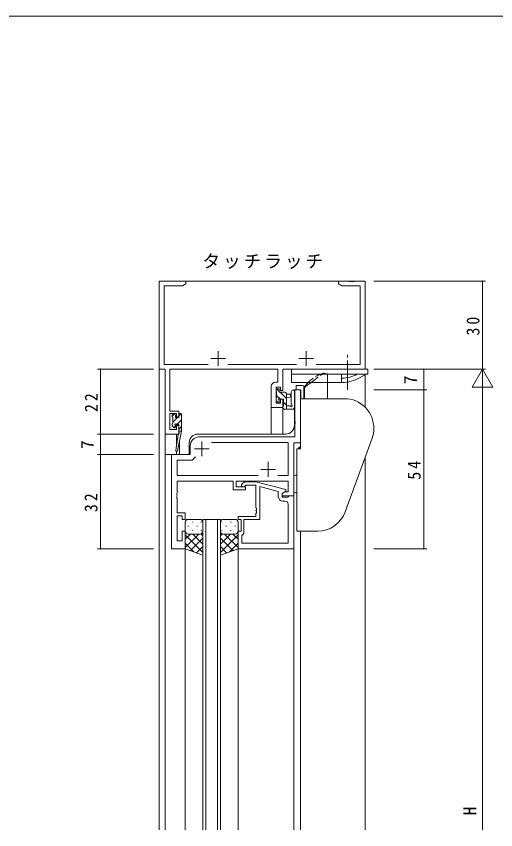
# Model space of a CAD drawing. Units: millimetres on the paper. Extents: x -397 to 397, y -282 to 282.
# Drawn here: x -188.2 to -25, y 2.8 to 279.3 of the extents above; entities that cross this region are included whole.
import ezdxf
from ezdxf.enums import TextEntityAlignment as Align

# ---------------------------------------------------------------- set-up
doc = ezdxf.new("R2010")
doc.units = ezdxf.units.MM
doc.linetypes.add('USER2', pattern=[13, 10, -1, 1, -1])
doc.linetypes.add('USER4', pattern=[4, 3, -1])
for name, color, linetype, lineweight in [('0-1_YKK_ZWAK', 7, 'Continuous', 18), ('0-3_YKK_11', 7, 'Continuous', 18), ('0-4_YKK_12', 2, 'Continuous', 18), ('0-5_YKK_13', 4, 'Continuous', 18), ('0-6_YKK_D', 6, 'Continuous', 18)]:
    doc.layers.add(name, color=color, linetype=linetype, lineweight=lineweight)
doc.layers.add('0-2_USER1', color=7, linetype='Continuous')
doc.styles.add('ＭＳ ゴシック', font='')
doc.styles.get('ＭＳ ゴシック').set_extended_font_data('MS Gothic')

msp = doc.modelspace()

# ---------------------------------------------------------------- linework, layer by layer
at = {"layer": '0-1_YKK_ZWAK'}
msp.add_line((376.092, 279.312), (-393.908, 279.312), dxfattribs=at)
at = {"layer": '0-3_YKK_11'}
for p, q in [((-139.5, 189.312), (-130.5, 189.312)), ((-139.5, 159.312), (-139.5, 189.312)), ((-130.5, 188.312), (-131.592, 187.682)), ((-130.5, 189.312), (-130.5, 188.312)), ((-78.5, 189.312), (-74.959, 189.312)), ((-78.5, 188.312), (-78.5, 189.312)), ((-77.409, 187.682), (-78.5, 188.312)), ((-74.959, 189.312), (-74.775, 189.192)), ((-74.775, 189.192), (-74.225, 189.192)), ((-74.225, 189.192), (-74.042, 189.312)), ((-74.042, 189.312), (-73.959, 189.312)), ((-73.959, 189.312), (-73.775, 189.192)), ((-73.775, 189.192), (-73.225, 189.192)), ((-73.225, 189.192), (-73.042, 189.312)), ((-73.042, 189.312), (-69.5, 189.312)), ((-69.5, 189.312), (-69.5, 159.312)), ((-137.87, 187.682), (-137.87, 160.942)), ((-131.592, 187.682), (-137.87, 187.682)), ((-71.13, 187.682), (-77.409, 187.682)), ((-71.13, 160.942), (-71.13, 187.682)), ((-119.5, 165.512), (-119.5, 160.512)), ((-89.5, 165.512), (-89.5, 160.512)), ((-137.87, 160.942), (-122.851, 160.942)), ((-122, 163.012), (-117, 163.012)), ((-116.15, 160.942), (-92.851, 160.942)), ((-92, 163.012), (-87, 163.012)), ((-86.15, 160.942), (-71.13, 160.942)), ((-137.5, 159.312), (-139.5, 159.312)), ((-137.5, 137.312), (-137.5, 159.312)), ((-135.87, 159.312), (-135.87, 145.112)), ((-99.13, 159.312), (-135.87, 159.312)), ((-99.13, 154.912), (-99.13, 159.312)), ((-97.5, 159.312), (-97.5, 152.112)), ((-69.5, 159.312), (-97.5, 159.312)), ((-99.9, 154.912), (-99.13, 154.912)), ((-101.4, 146.312), (-101.4, 153.412)), ((-99.77, 153.282), (-99.77, 147.812)), ((-98.3, 153.282), (-99.77, 153.282)), ((-98.3, 152.112), (-98.3, 153.282)), ((-97.5, 152.112), (-98.3, 152.112)), ((-93.43, 152.312), (-93.43, 141.771)), ((-91.5, 152.312), (-93.43, 152.312)), ((-91.5, 134.312), (-91.5, 152.312)), ((-99.77, 147.812), (-98.3, 147.812)), ((-98.3, 149.112), (-97.5, 149.112)), ((-98.3, 147.812), (-98.3, 149.112)), ((-97.5, 149.112), (-97.5, 146.312)), ((-135.87, 145.112), (-132.9, 145.112)), ((-135.87, 144.312), (-135.87, 138.812)), ((-133.7, 144.312), (-135.87, 144.312)), ((-133.7, 143.212), (-133.7, 144.312)), ((-132.9, 145.112), (-132.9, 143.212)), ((-97.5, 146.312), (-101.4, 146.312)), ((-132.9, 143.212), (-133.7, 143.212)), ((-93.43, 141.771), (-93.31, 141.587)), ((-93.31, 141.037), (-93.43, 140.854)), ((-93.31, 141.587), (-93.31, 141.037)), ((-135.87, 138.812), (-133.7, 138.812)), ((-133.7, 140.212), (-132.9, 140.212)), ((-133.7, 138.812), (-133.7, 140.212)), ((-132.9, 140.212), (-132.9, 137.312)), ((-93.43, 140.854), (-93.43, 136.312)), ((-132.9, 137.312), (-137.5, 137.312)), ((-93.43, 136.312), (-126, 136.312)), ((-129, 133.312), (-129, 130.312)), ((-125, 134.812), (-125, 129.812)), ((-95.63, 134.382), (-121.761, 134.382)), ((-95.63, 123.242), (-95.63, 134.382)), ((-93.7, 134.312), (-91.5, 134.312)), ((-93.7, 116.312), (-93.7, 134.312)), ((-135.3, 130.312), (-135.3, 98.312)), ((-129, 130.312), (-135.3, 130.312)), ((-127.5, 132.312), (-122.5, 132.312)), ((-133.37, 128.382), (-133.37, 123.242)), ((-128.3, 128.382), (-133.37, 128.382)), ((-127.142, 129.541), (-128.3, 128.382)), ((-127.142, 129.541), (-128.3, 128.382)), ((-102.5, 127.812), (-102.5, 122.812)), ((-105, 125.312), (-100, 125.312)), ((-133.37, 123.242), (-105.851, 123.242)), ((-99.15, 123.242), (-95.63, 123.242)), ((-133.37, 121.312), (-114.4, 121.312)), ((-133.37, 117.271), (-133.37, 121.312)), ((-114.4, 121.312), (-114.4, 118.312)), ((-113.4, 121.312), (-95.63, 121.312)), ((-113.4, 119.312), (-113.4, 121.312)), ((-110.2, 119.312), (-113.4, 119.312)), ((-110.549, 121.112), (-111.325, 120.337)), ((-106.604, 121.112), (-110.549, 121.112)), ((-110.476, 119.488), (-110.052, 119.912)), ((-110.2, 118.312), (-110.2, 119.312)), ((-110.052, 119.912), (-106.6, 119.912)), ((-96.5, 118.405), (-106.604, 121.112)), ((-106.6, 119.912), (-106.6, 112.271)), ((-105.3, 119.521), (-99, 117.833)), ((-105.3, 108.312), (-105.3, 119.521)), ((-95.63, 121.312), (-95.63, 117.612)), ((-133.49, 117.087), (-133.37, 117.271)), ((-133.49, 116.537), (-133.49, 117.087)), ((-133.37, 116.354), (-133.49, 116.537)), ((-133.49, 116.087), (-133.37, 116.271)), ((-133.37, 116.271), (-133.37, 116.354)), ((-114.4, 118.312), (-110.2, 118.312)), ((-99, 117.833), (-99, 116.012)), ((-97.7, 117.112), (-96.5, 117.805)), ((-96.834, 117.612), (-97.7, 117.112)), ((-97.7, 117.112), (-97.7, 116.312)), ((-97.7, 115.812), (-97.7, 117.112)), ((-97.7, 116.312), (-93.7, 116.312)), ((-95.63, 117.612), (-96.834, 117.612)), ((-96.5, 117.805), (-96.5, 118.405)), ((-95.4, 116.312), (-95.7, 116.012)), ((-93.7, 116.312), (-95.4, 116.312)), ((-93.7, 98.312), (-93.7, 116.312)), ((-133.49, 115.537), (-133.49, 116.087)), ((-133.37, 115.354), (-133.49, 115.537)), ((-133.37, 110.512), (-133.37, 115.354)), ((-95.9, 115.812), (-97.7, 115.812)), ((-97.5, 114.512), (-96.63, 114.512)), ((-95.7, 116.012), (-95.9, 115.812)), ((-95.63, 113.512), (-95.63, 100.242)), ((-106.6, 112.271), (-106.48, 112.087)), ((-106.48, 111.537), (-106.6, 111.354)), ((-106.6, 111.354), (-106.6, 111.271)), ((-106.6, 111.271), (-106.48, 111.087)), ((-106.48, 112.087), (-106.48, 111.537)), ((-106.48, 111.087), (-106.48, 110.537)), ((-130.7, 110.512), (-133.37, 110.512)), ((-133.37, 109.512), (-131.7, 109.512)), ((-133.37, 101.012), (-133.37, 109.512)), ((-131.7, 109.512), (-131.7, 108.312)), ((-131.7, 108.312), (-130.7, 108.312)), ((-130.7, 108.312), (-130.7, 110.512)), ((-112.7, 109.312), (-112.7, 108.312)), ((-106.6, 109.312), (-112.7, 109.312)), ((-112.7, 108.312), (-111.7, 108.312)), ((-111.7, 108.312), (-111.7, 104.312)), ((-110.7, 108.312), (-105.3, 108.312)), ((-110.7, 103.512), (-110.7, 108.312)), ((-106.48, 110.537), (-106.6, 110.354)), ((-106.6, 110.354), (-106.6, 109.312)), ((-131.7, 104.312), (-131.7, 101.012)), ((-130.7, 104.312), (-131.7, 104.312)), ((-130.7, 98.312), (-130.7, 104.312)), ((-112.7, 104.312), (-112.7, 98.312)), ((-111.7, 104.312), (-112.7, 104.312)), ((-111.4, 102.812), (-111.2, 103.012)), ((-111.4, 100.242), (-111.4, 102.812)), ((-111.2, 103.012), (-110.7, 103.512)), ((-131.7, 101.012), (-133.37, 101.012)), ((-95.63, 100.242), (-111.4, 100.242)), ((-95.63, 100.242), (-111.4, 100.242)), ((-135.3, 98.312), (-130.7, 98.312)), ((-112.7, 98.312), (-93.7, 98.312))]:
    msp.add_line(p, q, dxfattribs=at)
for centre, radius, start, end in [((-99.9, 153.412), 1.5, 90.00001, 179.99999), ((-126, 133.312), 3, 90.00001, 179.99999), ((-110.9, 119.912), 0.6, 134.99999, 315.00001), ((-97.5, 116.012), 1.5, 180.00001, 269.99999), ((-96.63, 113.512), 1, 0.00001, 89.99999)]:
    msp.add_arc(centre, radius, start, end, dxfattribs=at)
at = {"layer": '0-4_YKK_12'}
for p, q in [((-139.5, 189.312), (-139.5, 2.812)), ((-139.5, 189.312), (-69.5, 189.312)), ((-69.5, 159.316), (-69.5, 189.312)), ((-69.5, 146.464), (-69.5, 157.46)), ((-93.5, 140.312), (-93.5, 152.312)), ((-91.5, 152.312), (-93.5, 152.312)), ((-91.5, 152.312), (-91.5, 132.323)), ((-101.4, 146.312), (-101.4, 137.312)), ((-97.5, 146.312), (-101.4, 146.312)), ((-97.5, 146.312), (-97.5, 137.312)), ((-137.5, 137.612), (-137.5, 130.312)), ((-133.6, 137.312), (-137.5, 137.312)), ((-133.6, 137.312), (-133.6, 133.656)), ((-126.3, 137.312), (-96.5, 137.312)), ((-137.5, 2.812), (-137.5, 130.312)), ((-135.3, 98.312), (-135.3, 130.312)), ((-133.6, 131.314), (-133.6, 130.312)), ((-69.5, 129.317), (-69.5, 2.812)), ((-124.7, 108.313), (-118.7, 108.313)), ((-124.7, 2.812), (-124.7, 108.313)), ((-123.7, 108.313), (-123.7, 2.812)), ((-119.7, 2.812), (-119.7, 108.313)), ((-118.7, 108.313), (-118.7, 2.812)), ((-91.5, 104.321), (-91.5, 2.812)), ((-130.7, 98.312), (-135.3, 98.312)), ((-130.7, 2.812), (-130.7, 98.312)), ((-112.7, 98.612), (-112.7, 2.812)), ((-100.7, 98.312), (-93.7, 98.312)), ((-93.7, 98.312), (-93.7, 2.812))]:
    msp.add_line(p, q, dxfattribs=at)
msp.add_lwpolyline([(-129.3, 134.312), (-129.3, 130.312), (-137.5, 130.312)], dxfattribs=at)
for centre, start, end in [((-96.5, 140.312), 270, 0), ((-126.3, 134.312), 90, 180)]:
    msp.add_arc(centre, 3, start, end, dxfattribs=at)
at = {"layer": '0-5_YKK_13', "linetype": 'USER2'}
msp.add_line((-75.503, 152.286), (-75.503, 164.416), dxfattribs=at)
at = {"layer": '0-5_YKK_13'}
for p, q in [((-77.5, 159.316), (-94.5, 159.316)), ((-94.5, 159.316), (-94.5, 157.657)), ((-94.5, 157.657), (-77.5, 157.657)), ((-94.5, 156.316), (-94.5, 157.657)), ((-77.5, 159.316), (-68.5, 159.316)), ((-77.5, 157.657), (-72.186, 157.657)), ((-77.5, 156.317), (-77.5, 157.657)), ((-72.186, 157.657), (-69.154, 157.657)), ((-71.319, 156.424), (-69.154, 157.657)), ((-69.154, 157.657), (-68.5, 157.657)), ((-68.5, 159.316), (-68.5, 157.657)), ((-94.5, 154.816), (-94.5, 156.316)), ((-77.5, 156.317), (-77.318, 156.317)), ((-77.5, 156.316), (-77.5, 156.317)), ((-77.5, 154.816), (-77.5, 156.316)), ((-99.77, 152.412), (-99.77, 151.912)), ((-99.575, 152.693), (-98.67, 151.789)), ((-98.97, 152.712), (-99.47, 152.712)), ((-98.67, 151.512), (-98.67, 152.412)), ((-90.3, 154.816), (-94.5, 154.816)), ((-92.88, 153.812), (-90.88, 153.812)), ((-92.88, 152.312), (-92.88, 153.812)), ((-81.3, 154.816), (-90.3, 154.816)), ((-90.3, 153.026), (-90.3, 149.323)), ((-90.1, 152.626), (-90.1, 149.323)), ((-89.698, 153.427), (-87.836, 154.816)), ((-82.3, 154.816), (-82.3, 149.323)), ((-77.5, 154.816), (-81.3, 154.816)), ((-77.5, 154.816), (-77.32, 154.816)), ((-99.77, 149.412), (-99.77, 148.812)), ((-99.57, 151.712), (-99.57, 149.612)), ((-99.57, 150.444), (-98.241, 149.114)), ((-96.77, 151.512), (-98.67, 151.512)), ((-98.394, 151.512), (-96.27, 149.389)), ((-96.27, 145.712), (-96.27, 151.012)), ((-96.27, 150.912), (-95.126, 150.81)), ((-96.27, 149.712), (-95.126, 149.814)), ((-94.6, 147.448), (-94.6, 151.696)), ((-93.4, 146.517), (-93.4, 151.696)), ((-91.5, 149.323), (-76.5, 149.323)), ((-91.5, 147.423), (-91.5, 149.323)), ((-99.682, 148.6), (-99.182, 148.1)), ((-98.67, 148.312), (-98.67, 148.651)), ((-98.209, 149.112), (-97.27, 149.112)), ((-97.47, 146.612), (-97.47, 146.012)), ((-97.27, 149.112), (-97.27, 146.812)), ((-97.27, 148.144), (-96.27, 147.144)), ((-95.09, 146.912), (-96.27, 146.912)), ((-91.5, 147.423), (-91.5, 132.323)), ((-134.483, 144.012), (-135.1, 143.395)), ((-134.3, 144.012), (-134.8, 144.012)), ((-132.008, 144.242), (-132.9, 143.35)), ((-132.9, 144.012), (-132.9, 142.912)), ((-132.2, 144.312), (-132.6, 144.312)), ((-131.9, 144.012), (-131.9, 138.314)), ((-97.47, 146.099), (-97.084, 145.712)), ((-97.17, 145.712), (-94.208, 145.712)), ((-93.468, 146.328), (-93.82, 145.896)), ((-135.1, 143.712), (-135.1, 143.212)), ((-134.9, 143.012), (-134.9, 141.012)), ((-133.338, 142.912), (-134.9, 141.35)), ((-134, 142.912), (-134, 143.712)), ((-132.9, 142.912), (-134, 142.912)), ((-131.9, 142.105), (-133.493, 140.512)), ((-135.1, 140.812), (-135.1, 140.212)), ((-135.012, 140), (-134.512, 139.5)), ((-134, 140.005), (-134.509, 139.496)), ((-134, 139.712), (-134, 140.051)), ((-133.539, 140.512), (-132.9, 140.512)), ((-131.9, 138.314), (-133.307, 131.553)), ((-132.9, 138.314), (-132.914, 138.227)), ((-132.9, 140.512), (-132.9, 138.314)), ((-131.9, 139.86), (-132.9, 138.86)), ((-131.9, 138.314), (-132.9, 138.314)), ((-133.074, 137.2), (-133.897, 131.658)), ((-76.203, 110.901), (-67.103, 135.903)), ((-132.6, 134.949), (-132.6, 130.312)), ((-92, 132.821), (-92, 132.323)), ((-91.75, 132.821), (-92, 132.821)), ((-91.75, 132.821), (-91.5, 132.571)), ((-91.75, 132.821), (-91.75, 132.323)), ((-92.7, 132.323), (-91.5, 132.323)), ((-92.7, 106.221), (-92.7, 132.323)), ((-93.7, 117.821), (-93.7, 122.821)), ((-93.2, 123.321), (-92.7, 123.321)), ((-92.7, 117.321), (-93.2, 117.321)), ((-125.7, 108.312), (-129.7, 108.312)), ((-117.7, 108.312), (-113.7, 108.312)), ((-130.7, 107.312), (-130.7, 104.312)), ((-129.78, 105.949), (-129.58, 105.949)), ((-128.365, 107.364), (-128.165, 107.364)), ((-126.75, 105.949), (-126.55, 105.949)), ((-125.335, 107.364), (-125.135, 107.364)), ((-124.7, 104.312), (-124.7, 107.312)), ((-118.7, 104.312), (-118.7, 107.312)), ((-118.065, 107.364), (-118.265, 107.364)), ((-116.65, 105.949), (-116.85, 105.949)), ((-115.035, 107.364), (-115.235, 107.364)), ((-113.62, 105.949), (-113.82, 105.949)), ((-112.7, 107.312), (-112.7, 104.312)), ((-92.7, 106.223), (-92.7, 104.323)), ((-130.7, 98.312), (-130.7, 104.312)), ((-126.08, 103.313), (-130.7, 98.692)), ((-128.909, 103.312), (-130.7, 101.521)), ((-130.7, 103.044), (-124.7, 97.044)), ((-129.7, 103.312), (-126.1, 103.312)), ((-129.3, 103.312), (-125.7, 103.312)), ((-128.365, 104.534), (-128.165, 104.534)), ((-128.14, 103.312), (-124.7, 99.873)), ((-125.368, 103.369), (-124.7, 102.701)), ((-125.335, 104.534), (-125.135, 104.534)), ((-124.7, 96.169), (-124.7, 104.312)), ((-118.7, 104.312), (-118.7, 96.169)), ((-118.032, 103.369), (-118.7, 102.701)), ((-115.261, 103.312), (-118.7, 99.872)), ((-112.7, 103.044), (-118.7, 97.044)), ((-118.065, 104.534), (-118.265, 104.534)), ((-114.1, 103.312), (-117.7, 103.312)), ((-117.321, 103.313), (-112.7, 98.692)), ((-113.7, 103.312), (-117.3, 103.312)), ((-115.035, 104.534), (-115.235, 104.534)), ((-114.492, 103.312), (-112.7, 101.521)), ((-112.7, 98.312), (-112.7, 104.312)), ((-85.6, 104.321), (-92.7, 104.321)), ((-130.7, 100.216), (-127.74, 97.255)), ((-124.7, 101.864), (-128.896, 97.668)), ((-118.7, 101.864), (-114.505, 97.668)), ((-112.7, 100.216), (-115.661, 97.255)), ((-124.7, 96.169), (-130.7, 98.312)), ((-124.7, 99.035), (-126.812, 96.924)), ((-118.7, 99.035), (-116.589, 96.924)), ((-118.7, 96.169), (-112.7, 98.312))]:
    msp.add_line(p, q, dxfattribs=at)
at = {"layer": '0-5_YKK_13', "linetype": 'USER4'}
for p, q in [((-87.836, 154.816), (-84.066, 157.629)), ((-83.3, 158.024), (-83.597, 158.024)), ((-83.3, 157.827), (-83.468, 157.827)), ((-83.3, 158.024), (-83.3, 157.827)), ((-83.3, 157.827), (-82.3, 157.827)), ((-82.3, 157.827), (-82.3, 154.816))]:
    msp.add_line(p, q, dxfattribs=at)
at = {"layer": '0-5_YKK_13'}
for points in [[(-92.88, 152.312), (-91.38, 152.312), (-91.38, 149.323)], [(-91.38, 151.812), (-91.5, 151.812), (-91.5, 136.912)]]:
    msp.add_lwpolyline(points, dxfattribs=at)
at = {"layer": '0-5_YKK_13', "linetype": 'USER4'}
for centre, radius, start, end in [((-80.225, 146.507), 12, 106.31998, 136.17915), ((-83.468, 156.827), 1, 90, 126.72349)]:
    msp.add_arc(centre, radius, start, end, dxfattribs=at)
at = {"layer": '0-5_YKK_13'}
for centre, radius, start, end in [((-77.318, 166.817), 10.5, 270, 299.25828), ((-77.32, 166.816), 12, 270, 300.00179), ((-99.47, 152.412), 0.3, 90, 180), ((-98.97, 152.412), 0.3, 0, 90), ((-94, 151.696), 0.6, 360, 180), ((-90.88, 152.812), 1, 34.85284, 90), ((-80.225, 146.507), 12, 136.17915, 147.09679), ((-89.1, 152.626), 1, 126.72349, 180), ((-99.57, 151.912), 0.2, 180, 270), ((-99.57, 149.412), 0.2, 90, 180), ((-98.67, 149.112), 0.25, 33.05573, 236.94427), ((-96.77, 151.012), 0.5, 0, 90), ((-95.17, 150.312), 0.5, 275.09207, 84.90793), ((-76.5, 139.323), 10, 359.16618, 90), ((-99.47, 148.812), 0.3, 180, 225), ((-98.97, 148.312), 0.3, 225, 0), ((-98.97, 148.651), 0.3, 0, 56.94427), ((-98.209, 149.412), 0.3, 213.05573, 270), ((-97.27, 146.612), 0.2, 90, 180), ((-95.09, 146.612), 0.3, 30, 90), ((-94.57, 146.912), 0.3, 210, 63.25632), ((-94.3, 147.448), 0.3, 180, 243.25632), ((-134.8, 143.712), 0.3, 90, 180), ((-134.3, 143.712), 0.3, 0, 90), ((-132.6, 144.012), 0.3, 90, 180), ((-132.2, 144.012), 0.3, 0, 90), ((-97.17, 146.012), 0.3, 180, 270), ((-94.208, 146.212), 0.5, 270, 320.76546), ((-93.7, 146.517), 0.3, 320.76546, 360), ((-134.9, 143.212), 0.2, 180, 270), ((-134.9, 140.812), 0.2, 90, 180), ((-134.8, 140.212), 0.3, 180, 225), ((-134.3, 139.712), 0.3, 225, 0), ((-134, 140.512), 0.25, 33.05573, 236.94427), ((-134.3, 140.051), 0.3, 0, 56.94427), ((-133.539, 140.812), 0.3, 213.05573, 270), ((-76.5, 139.323), 10, 340.00009, 360), ((-76.5, 139.323), 10, 340.00009, 359.16618), ((-132.777, 137.156), 0.3, 111.55064, 171.55064), ((-132.618, 138.179), 0.3, 170.80246, 230.80246), ((-132.997, 137.714), 0.3, 291.55064, 50.80246), ((-133.6, 131.614), 0.3, 171.55064, 348.25019), ((-93.2, 122.821), 0.5, 90, 180), ((-93.2, 117.821), 0.5, 180, 270), ((-85.6, 114.321), 10, 270, 340.00009), ((-129.7, 107.312), 1, 90, 180), ((-125.7, 107.312), 1, 0, 90), ((-117.7, 107.312), 1, 90, 180), ((-113.7, 107.312), 1, 0, 90), ((-129.7, 104.312), 1, 180, 270), ((-129.7, 104.312), 1, 180, 270), ((-125.7, 104.312), 1, 270, 0), ((-125.7, 104.312), 1, 270, 0), ((-117.7, 104.312), 1, 180, 270), ((-117.7, 104.312), 1, 180, 270), ((-113.7, 104.312), 1, 270, 0), ((-113.7, 104.312), 1, 270, 0)]:
    msp.add_arc(centre, radius, start, end, dxfattribs=at)
at = {"layer": '0-6_YKK_D'}
for p, q in [((-66.5, 189.312), (-28.5, 189.312)), ((-29.5, 189.312), (-29.5, 159.312)), ((-141.5, 159.312), (-160.5, 159.312)), ((-159.5, 159.312), (-159.5, 137.312)), ((-66.5, 159.312), (-48.5, 159.312)), ((-66.5, 159.312), (-28.5, 159.312)), ((-66.5, 159.312), (-28.5, 159.312)), ((-49.5, 152.312), (-49.5, 159.312)), ((-29.5, 159.312), (-33, 153.25)), ((-29.5, 159.312), (-29.5, 147.188)), ((-29.5, 159.312), (-26, 153.25)), ((-66.5, 152.312), (-48.5, 152.312)), ((-66.5, 152.312), (-48.5, 152.312)), ((-49.5, 152.312), (-49.5, 98.312)), ((-33, 153.25), (-26, 153.25)), ((-29.5, 2.812), (-29.5, 152.312)), ((-141.5, 137.312), (-160.5, 137.312)), ((-141.5, 137.312), (-160.5, 137.312)), ((-159.5, 137.312), (-159.5, 130.312)), ((-141.5, 130.312), (-160.5, 130.312)), ((-141.5, 130.312), (-160.5, 130.312)), ((-159.5, 130.312), (-159.5, 98.312)), ((-141.5, 98.312), (-160.5, 98.312)), ((-66.5, 98.312), (-48.5, 98.312))]:
    msp.add_line(p, q, dxfattribs=at)
for centre, start, end in [((-29.5, 189.312), 90, 270), ((-29.5, 189.312), 270, 90), ((-159.5, 159.312), 90, 270), ((-159.5, 159.312), 270, 90), ((-49.5, 159.312), 90, 270), ((-49.5, 159.312), 270, 90), ((-49.5, 152.312), 90, 270), ((-49.5, 152.312), 90, 270), ((-49.5, 152.312), 270, 90), ((-49.5, 152.312), 270, 90), ((-159.5, 137.312), 90, 270), ((-159.5, 137.312), 90, 270), ((-159.5, 137.312), 270, 90), ((-159.5, 137.312), 270, 90), ((-159.5, 130.312), 90, 270), ((-159.5, 130.312), 90, 270), ((-159.5, 130.312), 270, 90), ((-159.5, 130.312), 270, 90), ((-159.5, 98.312), 90, 270), ((-159.5, 98.312), 270, 90), ((-49.5, 98.312), 90, 270), ((-49.5, 98.312), 270, 90)]:
    msp.add_arc(centre, 0.106, start, end, dxfattribs=at)

# ---------------------------------------------------------------- texts
at = {"layer": '0-2_USER1', "insert": (-124.834, 193.411), "char_height": 4.399, "attachment_point": 7, "style": 'ＭＳ ゴシック'}
msp.add_mtext('\\T1.17;タッチラッチ', dxfattribs=at)
at = {"layer": '0-6_YKK_D', "color": 7, "style": 'ＭＳ ゴシック'}
for s, p in [('7', (-50.5, 154.212)), ('7', (-160.5, 132.212)), ('H', (-30.3, 7.712))]:
    msp.add_text(s, height=4.399, rotation=90, dxfattribs=at).set_placement(p, align=Align.BOTTOM_LEFT)
at = {"layer": '0-6_YKK_D', "color": 7, "char_height": 4.399, "attachment_point": 7, "rotation": 90, "style": 'ＭＳ ゴシック'}
for s, insert in [('\\T1.37;\\W0.9;30', (-30.5, 170.792)), ('\\T1.37;\\W0.9;22', (-160.5, 144.792)), ('\\T1.37;\\W0.9;54', (-50.5, 121.792)), ('\\T1.37;\\W0.9;32', (-160.5, 110.792))]:
    msp.add_mtext(s, dxfattribs=dict(at, insert=insert))

doc.saveas('drawing.dxf')
